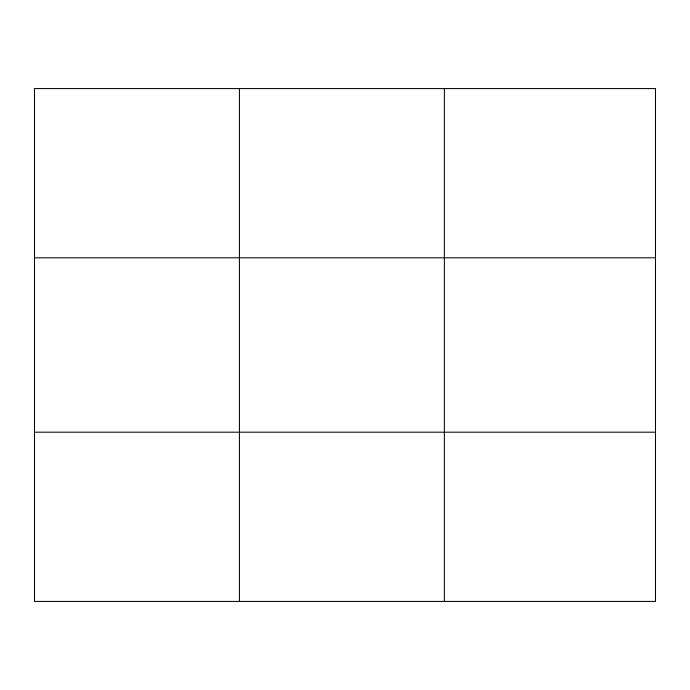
<?xml version="1.0" encoding="UTF-8"?>
<svg xmlns="http://www.w3.org/2000/svg" width="690" height="690" viewBox="0 0 690 690"><rect width="100%" height="100%" fill="white"/><g stroke="black" fill="none" stroke-linecap="round" stroke-linejoin="round"><path stroke-width="1.03" d="M239.43 88.57L239.43 601.43M444.36 88.57L444.36 601.43M34.5 257.81L655.5 257.81M34.5 432.19L655.5 432.19M655.5 88.57L655.5 601.43L34.5 601.43L34.5 88.57L655.5 88.57"/></g></svg>
